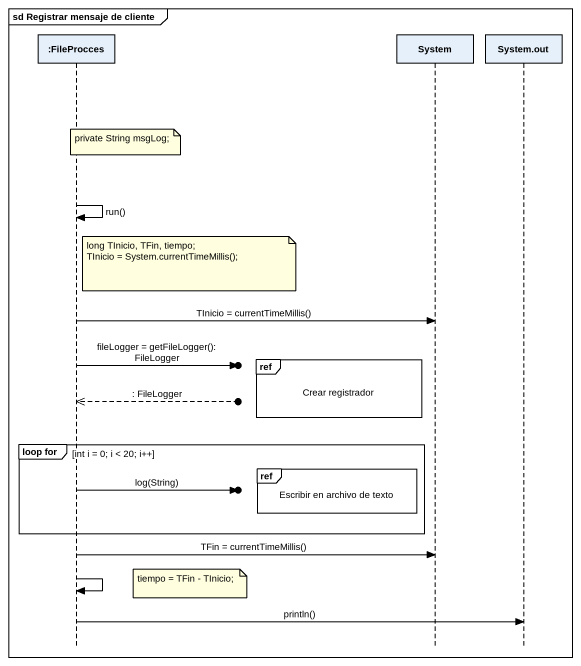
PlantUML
@startuml
mainframe sd Registrar mensaje de cliente
hide footbox
participant ":FileProcces" as FileProcces
participant System
participant "System.out" as System_out

note over FileProcces : private String msgLog;
FileProcces -> FileProcces : run()
note right of FileProcces
  long TInicio, TFin, tiempo;
  TInicio = System.currentTimeMillis();
end note
FileProcces -> System : TInicio = currentTimeMillis()
ref over System : Crear registrador
FileProcces ->o] : fileLogger = getFileLogger(): FileLogger
FileProcces <<--o] : : FileLogger
group loop for [int i = 0; i < 20; i++]
  ref over System : Escribir en archivo de texto
  FileProcces ->o] : log(String)
end
FileProcces -> System : TFin = currentTimeMillis()
FileProcces -> FileProcces
note right of FileProcces : tiempo = TFin - TInicio;
FileProcces -> System_out : println()
@enduml
